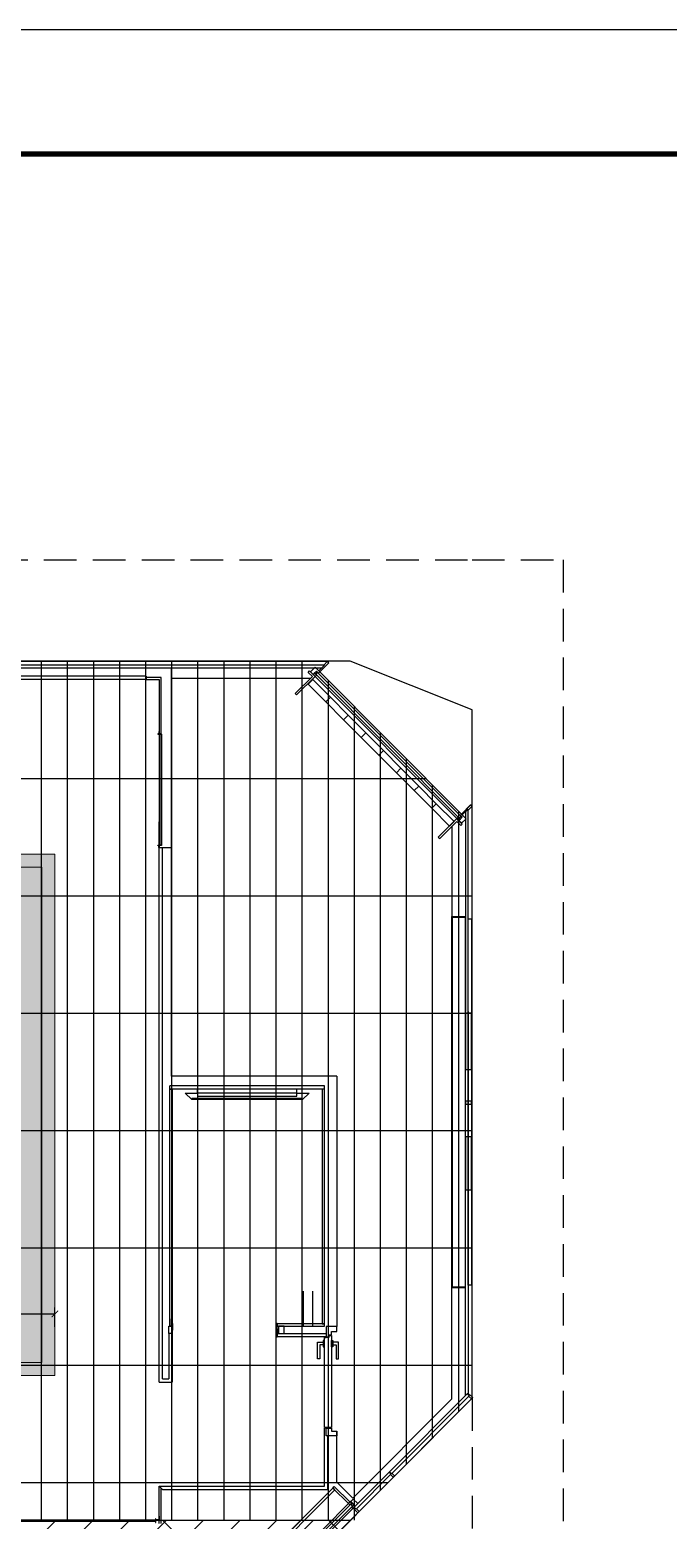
# Model space of a CAD drawing. Header units: millimetres. Extents: x 5896 to 6381, y 4295 to 4378.
# Drawn here: x 6164.8 to 6169.69, y 4366.29 to 4377.73 of the extents above; entities that cross this region are included whole.
import ezdxf

# ---------------------------------------------------------------- set-up
doc = ezdxf.new("R2010")
doc.units = ezdxf.units.MM
doc.linetypes.add('NASCOSTA', pattern=[0.375, 0.25, -0.125])
doc.linetypes.add('PHANTOM2', pattern=[1.25, 0.625, -0.125, 0.125, -0.125, 0.125, -0.125])
for name, color, linetype in [('A-GLAZING', 2, 'Continuous'), ('ax-arredo sez', 6, 'Continuous'), ('AXlogo', 6, 'Continuous'), ('floor-quote', 2, 'Continuous'), ('floor-tiles', 11, 'Continuous'), ('GA_X DIM', 8, 'Continuous'), ('Pareti02', 3, 'Continuous'), ('piani-rossi', 1, 'Continuous'), ('R-PROIEZIONI', 2, 'NASCOSTA'), ('sezioni 02', 3, 'Continuous'), ('Urban', 6, 'Continuous'), ('图框', 254, 'Continuous')]:
    doc.layers.add(name, color=color, linetype=linetype)
doc.layers.add('floor-Carpet', color=7, linetype='Continuous', lineweight=9, true_color=0xe60073)
doc.layers.add('R-BORDER', color=7, linetype='PHANTOM2', true_color=0xdb0000, plot=False)
doc.styles.add('SIMPLEX', font='SIMPLEX.SHX', dxfattribs={"width": 0.65})
doc.dimstyles.new('METRI', dxfattribs={"dimtxt": 0.2, "dimasz": 0.1, "dimexe": 0.1, "dimexo": 0.0625, "dimgap": 0.09, "dimtad": 1, "dimdec": 0, "dimzin": 0, "dimdsep": 46, "dimtxsty": 'SIMPLEX', "dimblk": 'LINEET2S', "dimcen": 0.09, "dimdle": 0.1, "dimclrt": 3, "dimadec": 0, "dimazin": 0, "dimtfac": 1, "dimtdec": 0, "dimtix": 1, "dimtmove": 2, "dimatfit": 3, "dimldrblk": 'LINEET2S', "dimfxl": 0.1, "dimfxlon": 1, "dimtolj": 1, "dimarcsym": 0})

# ---------------------------------------------------------------- blocks, each defined once
blk = doc.blocks.new('_ArchTick')
at = {"color": 0, "linetype": 'ByBlock', "const_width": 0.15}
blk.add_lwpolyline([(-0.5, -0.5), (0.5, 0.5)], dxfattribs=at)
blk = doc.blocks.new('*D382')
at = {"layer": 'DEFPOINTS', "color": 0, "transparency": 16777216}
for p in [(6164.988, 4367.874), (6162.488, 4367.401), (6164.988, 4367.401)]:
    blk.add_point(p, dxfattribs=at)
at = {"layer": 'floor-quote', "color": 0, "lineweight": -2, "transparency": 16777216}
for p, q in [((6162.488, 4367.774), (6162.488, 4367.924)), ((6162.488, 4367.874), (6164.988, 4367.874)), ((6164.988, 4367.774), (6164.988, 4367.924))]:
    blk.add_line(p, q, dxfattribs=at)
at = {"layer": 'floor-quote', "color": 0, "lineweight": -2, "transparency": 16777216, "xscale": 0.05, "yscale": 0.05, "zscale": 0.05, "rotation": 180}
blk.add_blockref('_ArchTick', (6162.488, 4367.874), dxfattribs=at)
at = {"layer": 'floor-quote', "color": 0, "lineweight": -2, "transparency": 16777216, "xscale": 0.05, "yscale": 0.05, "zscale": 0.05}
blk.add_blockref('_ArchTick', (6164.988, 4367.874), dxfattribs=at)
at = {"layer": 'floor-quote', "color": 10, "transparency": 16777216, "insert": (6163.738, 4367.974), "char_height": 0.1, "attachment_point": 5, "style": 'SIMPLEX'}
blk.add_mtext('\\A1;250', dxfattribs=at)
blk = doc.blocks.new('LINEET2S')
blk.add_line((-1, 0), (0, 0))
at = {"color": 5}
blk.add_line((0.5, 0.5), (-0.5, -0.5), dxfattribs=at)
blk = doc.blocks.new('tukuang')
at = {"layer": '图框'}
blk.add_lwpolyline([(0, 0), (4200, 0), (4200, 2969.7), (0, 2969.7)], close=True, dxfattribs=at)
at = {"layer": '图框', "const_width": 4.24}
blk.add_lwpolyline([(212.1, 2870.7), (4101, 2870.7), (4101, 99), (212.1, 99)], close=True, dxfattribs=at)

msp = doc.modelspace()

# ---------------------------------------------------------------- hatches: boundary and pattern name
at = {"layer": 'floor-Carpet'}
h = msp.add_hatch(dxfattribs=at)
h.set_pattern_fill('DOTS', color=256, scale=0.5)
h.set_pattern_definition([(0, (5870.272384, 4279.978902), (0.015625, 0.03125), [0, -0.03125])])
h.paths.add_polyline_path([(6164.988, 4367.401), (6162.488, 4367.401), (6162.488, 4371.401), (6164.988, 4371.401)])

# ---------------------------------------------------------------- linework, layer by layer
at = {"layer": 'A-GLAZING', "color": 1}
for p, q in [((6166.984, 4372.765), (6168.071, 4371.674)), ((6168.106, 4371.709), (6167.02, 4372.8)), ((6167.241, 4366.418), (6166.154, 4365.327)), ((6166.19, 4365.292), (6167.277, 4366.383))]:
    msp.add_line(p, q, dxfattribs=at)
at = {"layer": 'A-GLAZING', "elevation": 0}
for points in [[(6166.978, 4372.79), (6166.994, 4372.806), (6167.003, 4372.797), (6166.987, 4372.781)], [(6168.087, 4371.679), (6168.087, 4371.679), (6168.089, 4371.679), (6168.101, 4371.69), (6168.101, 4371.693), (6168.101, 4371.693), (6167.003, 4372.795), (6167.001, 4372.795), (6166.989, 4372.783), (6166.989, 4372.781)], [(6166.159, 4365.311), (6166.159, 4365.311), (6166.159, 4365.309), (6166.171, 4365.297), (6166.174, 4365.297), (6166.174, 4365.297), (6167.272, 4366.399), (6167.272, 4366.401), (6167.26, 4366.413), (6167.257, 4366.413)], [(6167.266, 4366.424), (6167.283, 4366.408), (6167.274, 4366.399), (6167.257, 4366.415)]]:
    msp.add_lwpolyline(points, close=True, dxfattribs=at)
at = {"layer": 'ax-arredo sez'}
for p, q in [((6166.083, 4369.568), (6166.083, 4369.598)), ((6166.843, 4369.568), (6166.083, 4369.568)), ((6166.843, 4369.568), (6166.843, 4369.598)), ((6165.788, 4366.266), (6165.788, 4366.551)), ((6165.803, 4366.266), (6165.803, 4366.536))]:
    msp.add_line(p, q, dxfattribs=at)
at = {"layer": 'ax-arredo sez', "elevation": 0}
for points in [[(6165.688, 4372.756), (6165.688, 4372.741), (6165.788, 4372.741), (6165.788, 4372.324), (6165.803, 4372.324), (6165.803, 4372.756), (6165.688, 4372.756)], [(6167.101, 4372.605), (6166.966, 4372.741), (6166.93, 4372.705), (6167.066, 4372.569)], [(6167.237, 4372.468), (6167.101, 4372.605), (6167.066, 4372.569), (6167.201, 4372.433)], [(6167.372, 4372.332), (6167.237, 4372.468), (6167.201, 4372.433), (6167.337, 4372.297)], [(6165.788, 4372.341), (6165.785, 4372.341), (6165.785, 4372.324), (6165.778, 4372.324), (6165.778, 4372.321), (6165.806, 4372.321), (6165.806, 4372.324), (6165.788, 4372.324)], [(6165.789, 4371.471), (6165.795, 4371.471), (6165.796, 4371.472), (6165.796, 4372.32), (6165.795, 4372.321), (6165.789, 4372.321), (6165.788, 4372.32), (6165.788, 4371.472)], [(6165.796, 4372.321), (6165.806, 4372.321), (6165.806, 4371.471), (6165.796, 4371.471)], [(6167.508, 4372.196), (6167.372, 4372.332), (6167.337, 4372.297), (6167.472, 4372.161)], [(6167.643, 4372.06), (6167.508, 4372.196), (6167.472, 4372.161), (6167.608, 4372.025)], [(6167.779, 4371.924), (6167.643, 4372.06), (6167.608, 4372.025), (6167.743, 4371.889)], [(6167.914, 4371.788), (6167.779, 4371.924), (6167.743, 4371.889), (6167.879, 4371.753)], [(6168.05, 4371.652), (6167.914, 4371.788), (6167.879, 4371.753), (6168.014, 4371.617)], [(6165.788, 4371.451), (6165.785, 4371.451), (6165.785, 4371.468), (6165.778, 4371.468), (6165.778, 4371.471), (6165.806, 4371.471), (6165.806, 4371.468), (6165.788, 4371.468)], [(6166.039, 4369.519), (6166.039, 4369.525), (6166.04, 4369.526), (6166.886, 4369.526), (6166.887, 4369.525), (6166.887, 4369.519), (6166.886, 4369.518), (6166.04, 4369.518)], [(6165.891, 4367.745), (6165.888, 4367.745), (6165.888, 4367.695), (6165.891, 4367.695)], [(6166.691, 4367.745), (6166.694, 4367.745), (6166.694, 4367.695), (6166.691, 4367.695)], [(6166.034, 4365.447), (6166.048, 4365.433), (6167.135, 4366.524), (6167.121, 4366.538)], [(6164.425, 4366.29), (6164.425, 4366.284), (6164.426, 4366.283), (6165.759, 4366.283), (6165.76, 4366.284), (6165.76, 4366.29), (6165.759, 4366.291), (6164.426, 4366.291)], [(6165.78, 4366.291), (6165.78, 4366.294), (6165.763, 4366.294), (6165.763, 4366.301), (6165.76, 4366.301), (6165.76, 4366.273), (6165.763, 4366.273), (6165.763, 4366.291)]]:
    msp.add_lwpolyline(points, close=True, dxfattribs=at)
for points in [[(6166.832, 4372.634), (6166.963, 4372.765), (6166.932, 4372.796), (6166.942, 4372.807), (6166.984, 4372.765), (6166.842, 4372.623), (6166.832, 4372.634)], [(6167.94, 4371.522), (6168.071, 4371.652), (6168.102, 4371.621), (6168.113, 4371.632), (6168.071, 4371.674), (6167.929, 4371.532), (6167.94, 4371.522)], [(6166.038, 4369.518), (6165.988, 4369.568), (6166.083, 4369.568), (6166.083, 4369.544), (6166.843, 4369.544), (6166.843, 4369.568), (6166.938, 4369.568), (6166.888, 4369.518), (6166.888, 4369.526), (6166.038, 4369.526), (6166.038, 4369.518)], [(6165.888, 4367.737), (6165.885, 4367.737), (6165.885, 4367.753), (6165.888, 4367.753), (6165.888, 4367.801), (6165.891, 4367.801), (6165.891, 4367.75), (6165.888, 4367.75), (6165.888, 4367.737)], [(6166.694, 4367.737), (6166.697, 4367.737), (6166.697, 4367.753), (6166.694, 4367.753), (6166.694, 4367.801), (6166.691, 4367.801), (6166.691, 4367.75), (6166.694, 4367.75), (6166.694, 4367.737)], [(6167.131, 4366.549), (6167.252, 4366.429), (6167.241, 4366.418), (6167.121, 4366.538), (6167.131, 4366.549)]]:
    msp.add_lwpolyline(points, dxfattribs=at)
at = {"layer": 'ax-arredo sez'}
for points in [[(6168.139, 4368.073), (6168.034, 4368.073), (6168.034, 4370.922), (6168.139, 4370.922)], [(6168.139, 4368.078), (6168.039, 4368.078), (6168.039, 4370.917), (6168.139, 4370.917)]]:
    msp.add_lwpolyline(points, dxfattribs=at)
at = {"layer": 'AXlogo', "color": 1, "elevation": 0}
msp.add_lwpolyline([(6168.183, 4370.905), (6168.183, 4368.093), (6168.158, 4368.093), (6168.158, 4370.905)], close=True, dxfattribs=at)
at = {"layer": 'DEFPOINTS'}
msp.add_line((6165.788, 4366.321), (6165.788, 4366.291), dxfattribs=at)
at = {"layer": 'floor-Carpet', "elevation": 0}
for points in [[(6164.988, 4367.401), (6162.488, 4367.401), (6162.488, 4371.401), (6164.988, 4371.401)], [(6164.888, 4367.501), (6162.588, 4367.501), (6162.588, 4371.301), (6164.888, 4371.301)]]:
    msp.add_lwpolyline(points, close=True, dxfattribs=at)
at = {"layer": 'floor-tiles'}
for p, q in [((6156.129, 4372.881), (6167.08, 4372.881)), ((6164.883, 4372.881), (6164.883, 4366.291)), ((6165.083, 4372.881), (6165.083, 4366.291)), ((6165.283, 4372.881), (6165.283, 4366.291)), ((6165.483, 4372.881), (6165.483, 4366.291)), ((6165.683, 4372.881), (6165.683, 4366.291)), ((6165.883, 4372.881), (6165.883, 4366.291)), ((6166.083, 4372.881), (6166.083, 4366.291)), ((6166.283, 4372.881), (6166.283, 4366.291)), ((6166.483, 4372.881), (6166.483, 4366.291)), ((6166.683, 4372.881), (6166.683, 4366.291)), ((6166.883, 4372.881), (6166.883, 4366.291)), ((6167.083, 4372.881), (6167.083, 4372.863)), ((6167.083, 4372.736), (6167.083, 4366.291)), ((6167.283, 4372.535), (6167.283, 4366.291)), ((6167.483, 4372.334), (6167.483, 4366.519)), ((6167.683, 4372.133), (6167.683, 4366.72)), ((6156.129, 4371.981), (6167.835, 4371.981)), ((6167.883, 4371.933), (6167.883, 4366.921)), ((6168.083, 4371.732), (6168.083, 4367.122)), ((6156.129, 4371.081), (6168.188, 4371.081)), ((6156.129, 4370.181), (6168.188, 4370.181)), ((6156.129, 4369.281), (6168.188, 4369.281)), ((6156.129, 4368.381), (6168.188, 4368.381)), ((6156.129, 4367.481), (6168.188, 4367.481)), ((6156.129, 4366.581), (6167.545, 4366.581)), ((6166.973, 4366.291), (6153.989, 4353.257)), ((6166.691, 4366.291), (6153.989, 4353.54)), ((6166.409, 4366.291), (6153.989, 4353.824)), ((6166.127, 4366.291), (6153.989, 4354.107)), ((6159.578, 4366.291), (6167.256, 4366.291)), ((6164.997, 4366.291), (6164.32, 4365.611)), ((6165.844, 4366.291), (6164.529, 4364.971)), ((6165.562, 4366.291), (6164.529, 4365.254)), ((6165.28, 4366.291), (6164.529, 4365.537)), ((6165.813, 4366.291), (6166.537, 4365.57)), ((6167.088, 4366.291), (6167.172, 4366.207))]:
    msp.add_line(p, q, dxfattribs=at)
at = {"layer": 'floor-tiles', "elevation": 0}
msp.add_lwpolyline([(6165.072, 4364.099), (6168.188, 4367.227), (6168.188, 4371.769), (6168.178, 4371.779), (6168.106, 4371.709), (6167.02, 4372.8), (6167.09, 4372.87), (6167.08, 4372.881), (6156.129, 4372.881), (6156.129, 4362.723)], dxfattribs=at)
at = {"layer": 'Pareti02'}
for p, q in [((6165.688, 4372.766), (6163.788, 4372.766)), ((6165.688, 4372.741), (6163.788, 4372.741)), ((6165.688, 4372.766), (6165.688, 4372.741)), ((6165.883, 4372.752), (6165.883, 4372.832)), ((6165.883, 4369.698), (6165.883, 4372.752)), ((6165.883, 4372.752), (6166.95, 4372.752)), ((6165.788, 4367.351), (6165.788, 4371.648)), ((6168.034, 4371.615), (6168.034, 4370.922)), ((6165.788, 4371.074), (6165.788, 4371.451)), ((6165.788, 4371.451), (6165.883, 4371.451)), ((6165.813, 4367.376), (6165.813, 4371.451)), ((6167.152, 4369.698), (6165.883, 4369.698)), ((6167.152, 4369.698), (6167.152, 4367.778)), ((6167.057, 4369.623), (6165.869, 4369.623)), ((6165.869, 4369.598), (6165.869, 4369.623)), ((6167.057, 4369.598), (6165.869, 4369.598)), ((6167.057, 4369.598), (6167.057, 4369.623)), ((6166.893, 4368.048), (6166.893, 4367.778)), ((6166.963, 4368.048), (6166.963, 4367.778)), ((6168.034, 4367.223), (6168.034, 4368.073)), ((6165.869, 4367.836), (6165.869, 4367.779)), ((6165.863, 4367.723), (6165.863, 4367.376)), ((6165.888, 4367.723), (6165.888, 4367.351)), ((6166.694, 4367.723), (6167.069, 4367.723)), ((6167.057, 4367.698), (6166.694, 4367.698)), ((6166.88, 4367.698), (6166.868, 4367.698)), ((6166.88, 4367.698), (6166.868, 4367.698)), ((6167.069, 4367.698), (6167.057, 4367.698)), ((6165.813, 4367.376), (6165.863, 4367.376)), ((6165.788, 4367.351), (6165.888, 4367.351)), ((6167.274, 4366.46), (6168.034, 4367.223)), ((6167.057, 4366.551), (6167.057, 4366.998)), ((6167.069, 4366.998), (6167.057, 4366.998)), ((6167.082, 4366.526), (6167.082, 4366.938)), ((6167.152, 4366.582), (6167.152, 4366.973)), ((6167.152, 4366.582), (6167.274, 4366.46)), ((6165.788, 4366.551), (6167.057, 4366.551)), ((6165.788, 4366.551), (6165.813, 4366.526)), ((6165.813, 4366.526), (6167.082, 4366.526)), ((6166.034, 4365.447), (6167.121, 4366.538)), ((6165.768, 4366.291), (6165.788, 4366.291))]:
    msp.add_line(p, q, dxfattribs=at)
at = {"layer": 'Pareti02', "elevation": 0}
for points in [[(6168.151, 4367.26), (6168.165, 4367.246), (6168.161, 4367.243), (6168.183, 4367.221), (6168.193, 4367.232), (6168.172, 4367.253), (6168.168, 4367.25), (6168.154, 4367.264), (6168.151, 4367.26)], [(6167.552, 4366.659), (6167.566, 4366.645), (6167.562, 4366.641), (6167.584, 4366.62), (6167.594, 4366.631), (6167.573, 4366.652), (6167.57, 4366.648), (6167.555, 4366.663), (6167.552, 4366.659)]]:
    msp.add_lwpolyline(points, dxfattribs=at)
at = {"layer": 'piani-rossi'}
for points in [[(6167.021, 4367.636), (6167.021, 4367.53), (6167.003, 4367.53), (6167.003, 4367.657), (6167.047, 4367.657), (6167.047, 4367.636), (6167.021, 4367.636)], [(6167.145, 4367.636), (6167.145, 4367.53), (6167.163, 4367.53), (6167.163, 4367.657), (6167.119, 4367.657), (6167.119, 4367.636), (6167.145, 4367.636)]]:
    msp.add_lwpolyline(points, dxfattribs=at)
for points in [[(6167.047, 4367.669), (6167.047, 4367.622), (6167.057, 4367.622), (6167.057, 4367.669)], [(6167.119, 4367.669), (6167.119, 4367.622), (6167.109, 4367.622), (6167.109, 4367.669)]]:
    msp.add_lwpolyline(points, close=True, dxfattribs=at)
at = {"layer": 'R-BORDER', "ltscale": 10000, "elevation": 0}
msp.add_lwpolyline([(6147.729, 4353.086), (6154.101, 4353.086), (6164.187, 4363.211), (6168.188, 4367.227), (6168.188, 4372.509), (6167.252, 4372.881), (6156.079, 4372.881), (6156.079, 4362.843), (6154.159, 4362.843), (6154.159, 4364.986), (6147.779, 4364.986), (6147.779, 4353.086)], close=True, dxfattribs=at)
at = {"layer": 'R-PROIEZIONI', "elevation": 0}
for points in [[(6164.529, 4374.009), (6164.529, 4373.659), (6168.188, 4373.659), (6168.888, 4373.659), (6168.888, 4353.086)], [(6168.188, 4367.227), (6168.188, 4353.086)]]:
    msp.add_lwpolyline(points, dxfattribs=at)
at = {"layer": 'sezioni 02', "elevation": 0}
for points in [[(6167.012, 4372.807), (6167.02, 4372.8), (6167.09, 4372.87), (6167.08, 4372.881), (6167.05, 4372.851), (6167.057, 4372.851), (6167.012, 4372.807)], [(6166.949, 4372.8), (6166.969, 4372.78), (6166.994, 4372.806), (6167.01, 4372.79), (6167.02, 4372.8), (6166.984, 4372.835), (6166.949, 4372.8)], [(6168.106, 4371.638), (6168.087, 4371.658), (6168.113, 4371.684), (6168.097, 4371.699), (6168.106, 4371.709), (6168.142, 4371.673), (6168.106, 4371.638)], [(6168.113, 4371.702), (6168.106, 4371.709), (6168.177, 4371.779), (6168.188, 4371.769), (6168.158, 4371.739), (6168.158, 4371.746), (6168.113, 4371.702)], [(6167.109, 4367.738), (6167.152, 4367.738), (6167.152, 4367.778), (6167.069, 4367.778), (6167.069, 4367.698), (6167.069, 4367.698), (6167.069, 4367.698), (6167.089, 4367.7), (6167.089, 4367.713), (6167.109, 4367.713), (6167.109, 4367.738)], [(6167.276, 4366.453), (6167.257, 4366.434), (6167.283, 4366.408), (6167.267, 4366.392), (6167.277, 4366.383), (6167.312, 4366.418), (6167.276, 4366.453)], [(6167.284, 4366.39), (6167.277, 4366.383), (6167.312, 4366.347), (6167.323, 4366.358), (6167.301, 4366.379), (6167.298, 4366.376), (6167.284, 4366.39)]]:
    msp.add_lwpolyline(points, dxfattribs=at)
for points in [[(6166.994, 4372.774), (6166.978, 4372.79), (6166.969, 4372.78), (6166.984, 4372.765)], [(6168.08, 4371.683), (6168.096, 4371.667), (6168.087, 4371.658), (6168.071, 4371.674)], [(6168.183, 4370.18), (6168.139, 4370.18), (6168.139, 4369.749), (6168.183, 4369.749)], [(6168.183, 4369.507), (6168.139, 4369.507), (6168.139, 4369.484), (6168.183, 4369.484)], [(6168.183, 4369.232), (6168.139, 4369.232), (6168.139, 4368.825), (6168.183, 4368.825)], [(6165.863, 4367.779), (6165.888, 4367.779), (6165.888, 4367.723), (6165.863, 4367.723)], [(6166.747, 4367.779), (6166.704, 4367.779), (6166.704, 4367.723), (6166.747, 4367.723)], [(6167.566, 4366.645), (6167.298, 4366.376), (6167.284, 4366.39), (6167.552, 4366.659)], [(6167.251, 4366.409), (6167.266, 4366.424), (6167.257, 4366.434), (6167.241, 4366.418)]]:
    msp.add_lwpolyline(points, close=True, dxfattribs=at)
at = {"layer": 'sezioni 02'}
msp.add_lwpolyline([(6167.057, 4367.693), (6167.069, 4367.693), (6167.091, 4367.695), (6167.091, 4367.708), (6167.109, 4367.708), (6167.109, 4367.003), (6167.057, 4367.003)], close=True, dxfattribs=at)
msp.add_lwpolyline([(6167.069, 4366.938), (6167.069, 4366.998), (6167.109, 4366.998), (6167.109, 4366.973), (6167.152, 4366.973), (6167.152, 4366.938), (6167.069, 4366.938)], dxfattribs=at)
at = {"layer": 'Urban'}
for p, q in [((6168.139, 4371.727), (6168.139, 4370.193)), ((6168.158, 4370.193), (6168.158, 4371.746)), ((6168.139, 4367.248), (6168.139, 4370.193)), ((6168.158, 4370.193), (6168.158, 4367.26)), ((6168.154, 4367.264), (6168.139, 4367.248))]:
    msp.add_line(p, q, dxfattribs=at)
at = {"layer": 'Urban', "elevation": 0}
for points in [[(6165.608, 4372.851), (6163.788, 4372.851), (6163.788, 4372.832), (6165.627, 4372.832)], [(6167.057, 4372.851), (6165.608, 4372.851)], [(6165.627, 4372.832), (6167.038, 4372.832)], [(6165.888, 4367.836), (6165.888, 4367.779), (6165.869, 4367.779), (6165.869, 4367.836)]]:
    msp.add_lwpolyline(points, dxfattribs=at)
at = {"layer": 'Urban'}
msp.add_lwpolyline([(6168.136, 4370.917), (6168.136, 4368.078), (6168.139, 4368.078), (6168.139, 4370.917)], close=True, dxfattribs=at)
at = {"layer": 'Urban', "elevation": 0}
for points in [[(6165.869, 4369.598), (6165.888, 4369.598), (6165.888, 4367.779), (6165.869, 4367.779)], [(6167.057, 4369.598), (6167.038, 4369.598), (6167.038, 4367.798), (6167.057, 4367.798)], [(6167.057, 4367.798), (6166.694, 4367.798), (6166.694, 4367.779), (6167.057, 4367.779)], [(6168.165, 4367.246), (6167.57, 4366.648), (6167.555, 4366.663), (6168.151, 4367.26)]]:
    msp.add_lwpolyline(points, close=True, dxfattribs=at)

# ---------------------------------------------------------------- block references
at = {"layer": 'GA_X DIM', "xscale": 0.009635294117647079, "yscale": 0.009635294117647079, "zscale": 0.009635294117647079}
msp.add_blockref('tukuang', (6138.363, 4349.112), dxfattribs=at)

# ---------------------------------------------------------------- dimensions: what is measured, and where the dimension line sits
at = {"layer": 'floor-quote'}
dim = msp.add_linear_dim(base=(6164.988, 4367.874), p1=(6162.488, 4367.401), p2=(6164.988, 4367.401), dimstyle='METRI', override={"dimtxt": 0.1, "dimasz": 0.05, "dimexe": 0.05, "dimexo": 0.05, "dimgap": 0.05, "dimdec": 0, "dimlfac": 100, "dimzin": 8, "dimblk": 'ArchTick', "dimblk1": 'ArchTick', "dimblk2": 'LINEET2S', "dimdle": 0, "dimclrt": 10}, dxfattribs=at)
dim.commit()
dim.dimension.update_dxf_attribs({"geometry": '*D382', "text_midpoint": (6163.738, 4367.974)})

doc.saveas('drawing.dxf')
